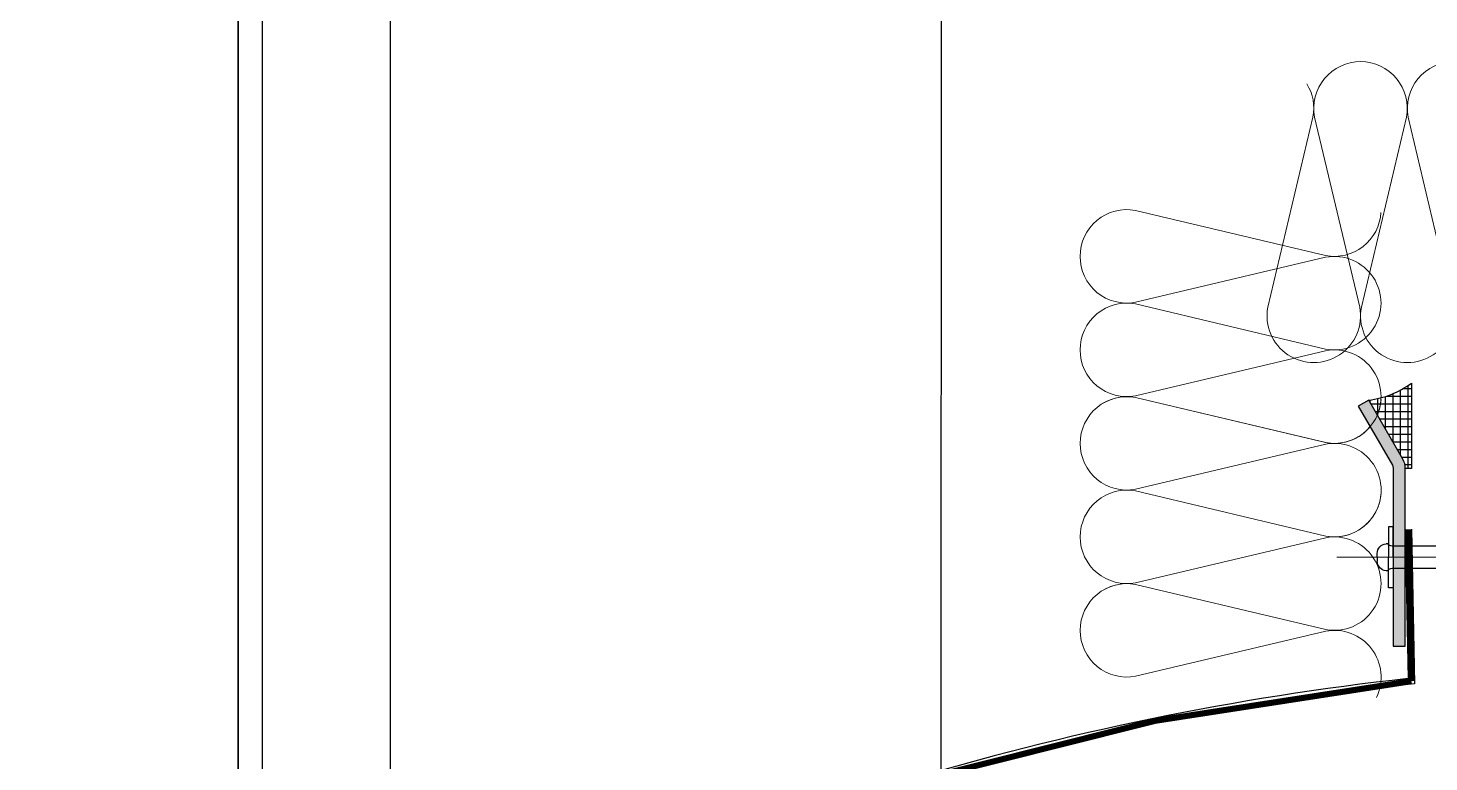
# Model space of a CAD drawing. Extents: x 58467 to 79089, y -33726 to -17391.
# Drawn here: x 68817.51 to 68840.51, y -18996.6 to -18984.55 of the extents above; entities that cross this region are included whole.
import ezdxf

# ---------------------------------------------------------------- set-up
doc = ezdxf.new("R2010")
doc.units = 0
doc.header["$LTSCALE"] = 100
doc.linetypes.add('DASHDOT', pattern=[1, 0.5, -0.25, 0, -0.25])
doc.linetypes.add('HIDDEN', pattern=[0.375, 0.25, -0.125])
for name, color, linetype in [('Al', 7, 'Continuous'), ('DTR', 24, 'Continuous'), ('Kompozit', 122, 'Continuous'), ('MA', 5, 'Continuous'), ('SY', 140, 'Continuous'), ('VD', 11, 'Continuous')]:
    doc.layers.add(name, color=color, linetype=linetype)
for name, color, linetype, lineweight in [('AX', 1, 'DASHDOT', 20), ('HSP', 251, 'Continuous', 30), ('OL', 5, 'Continuous', 30), ('pbec-162_insulation_hatching', 70, 'Continuous', 9), ('PTR', 252, 'Continuous', 25)]:
    doc.layers.add(name, color=color, linetype=linetype, lineweight=lineweight)

# ---------------------------------------------------------------- blocks, each defined once
blk = doc.blocks.new('ÇİVİ')
at = {"layer": 'AX'}
blk.add_line((0, 9.25), (0, -26.71), dxfattribs=at)
at = {"layer": 'VD'}
for p, q in [((0, 2.62), (-0.63, 2.62)), ((0, 2.62), (0.63, 2.62)), ((-2.22, 0.81), (-2.22, 1.15)), ((-2, 0.75), (-2.22, 0.81)), ((2, 0.75), (2.22, 0.81)), ((2.22, 0.81), (2.22, 1.15))]:
    blk.add_line(p, q, dxfattribs=at)
for points in [[(0, 0), (-5, 0), (-5, 0.75), (0, 0.75)], [(0, 0), (5, 0), (5, 0.75), (0, 0.75)]]:
    blk.add_lwpolyline(points, dxfattribs=at)
at = {"layer": 'VD', "linetype": 'HIDDEN'}
blk.add_lwpolyline([(1.8, -0.03), (1.8, -14.06, -0.090362), (0, -22.06, -0.090362), (-1.8, -14.06), (-1.8, -0.03)], format="xyb", dxfattribs=at)
at = {"layer": 'VD'}
for centre, radius, start, end in [((-0.63, 1.02), 1.6, 90, 175), ((0.63, 1.02), 1.6, 5, 90), ((-3.49, -0.05), 1.69, 359.4813, 28.1804), ((3.49, -0.05), 1.69, 151.8196, 180.5187)]:
    blk.add_arc(centre, radius, start, end, dxfattribs=at)
blk = doc.blocks.new('A$C56216D09')
at = {"layer": 'DTR'}
h = blk.add_hatch(dxfattribs=at)
h.set_pattern_fill('ANSI37', color=256, angle=495, style=0)
h.set_pattern_definition([(180, (116.66518, -353.0917), (-6e-17, -0.125), []), (270, (116.66518, -353.0917), (0.125, -6e-17), [])])
edge = h.paths.add_edge_path()
edge.add_line((111.859, -355.845), (111.859, -357.244))
edge.add_line((111.859, -357.244), (111.759, -357.244))
edge.add_arc((111.459, -357.244), 0.3, 360, 390)
edge.add_line((111.719, -357.094), (111.159, -356.124))
edge.add_arc((110.974, -354.645), 1.491, 277.1346, 306.4172)
at = {"layer": 'PTR'}
h = blk.add_hatch(color=256, dxfattribs=at)
edge = h.paths.add_edge_path()
edge.add_line((110.986, -356.224), (111.546, -357.194))
edge.add_arc((111.459, -357.244), 0.1, 0, 30, ccw=False)
edge.add_line((111.559, -357.244), (111.559, -360.164))
edge.add_line((111.559, -360.164), (111.759, -360.164))
edge.add_line((111.759, -360.164), (111.759, -357.244))
edge.add_arc((111.459, -357.244), 0.3, 360, 390)
edge.add_line((111.719, -357.094), (111.159, -356.124))
edge.add_line((111.159, -356.124), (110.986, -356.224))
at = {"layer": 'Al'}
blk.add_lwpolyline([(110.986, -356.224), (111.546, -357.194, -0.131652), (111.559, -357.244), (111.559, -360.164), (111.759, -360.164), (111.759, -357.244, 0.131652), (111.719, -357.094), (111.159, -356.124)], format="xyb", close=True, dxfattribs=at)
at = {"layer": 'Kompozit'}
blk.add_lwpolyline([(0, -211.179), (92.6, -211.179), (92.6, -369.279), (0, -369.279)], close=True, dxfattribs=at)
for points in [[(95.1, -369.029), (92.6, -369.029), (92.6, -211.179), (95.1, -211.179)], [(95.1, -368.629), (93, -368.629), (93, -211.579), (95.1, -211.579)]]:
    blk.add_lwpolyline(points, dxfattribs=at)
at = {"layer": 'Kompozit', "elevation": 1.307}
blk.add_lwpolyline([(92.261, -341.606), (104.139, -341.606), (103.936, -2132.48), (690.099, -2718.424), (2061.011, -2718.424), (2061.011, -2671.527)], dxfattribs=at)
at = {"layer": 'MA'}
blk.add_lwpolyline([(111.859, -355.845), (111.859, -357.244), (111.759, -357.244, 0.131652), (111.719, -357.094), (111.159, -356.124, 0.128469)], format="xyb", close=True, dxfattribs=at)
at = {"layer": 'OL', "color": 6}
blk.add_lwpolyline([(95.1, -366.529), (95.1, -211.179)], dxfattribs=at)
at = {"layer": 'pbec-162_insulation_hatching', "color": 70}
for points in [[(110.142, -350.931, -0.186716), (110.243, -351.476), (109.502, -354.598, 1.205758), (111.011, -354.598), (110.27, -351.476, -0.46981), (111.024, -350.566, -0.46981), (111.778, -351.476), (111.037, -354.598, 1.205758), (112.546, -354.598), (111.805, -351.476, -0.46981), (112.559, -350.566, -0.46981), (113.314, -351.476), (112.573, -354.598, 0.452006), (113.282, -355.506)], [(106.785, -356.181, -0.186716), (107.329, -356.08), (110.451, -356.821, 1.205758), (110.451, -355.312), (107.329, -356.053, -0.46981), (106.42, -355.299, -0.46981), (107.329, -354.544), (110.451, -355.285, 1.205758), (110.451, -353.777), (107.329, -354.518, -0.46981), (106.42, -353.763, -0.46981), (107.329, -353.009), (110.451, -353.75, 0.452006), (111.359, -353.041)], [(106.786, -359.251, -0.186716), (107.331, -359.15), (110.452, -359.891, 1.205758), (110.452, -358.383), (107.331, -359.124, -0.46981), (106.421, -358.369, -0.46981), (107.331, -357.615), (110.452, -358.356, 1.205758), (110.452, -356.847), (107.331, -357.588, -0.46981), (106.421, -356.834, -0.46981), (107.331, -356.08), (110.452, -356.821, 0.452006), (111.361, -356.111)], [(111.286, -361.006, 0.615091), (110.452, -359.918), (107.331, -360.659, -0.46981), (106.421, -359.905, -0.46981), (107.331, -359.15), (110.452, -359.891, 1.205758), (110.452, -358.383), (107.331, -359.124, -0.46981), (106.421, -358.369, -0.46981), (107.331, -357.615), (110.452, -358.356, 0.452006), (111.361, -357.647)]]:
    blk.add_lwpolyline(points, format="xyb", dxfattribs=at)
at = {"layer": 'SY', "linetype": 'HIDDEN', "ltscale": 10, "const_width": 0.1}
blk.add_lwpolyline([(111.809, -358.244), (111.859, -360.739, 0.09302), (95.644, -365.623), (95.662, -369.265), (94.144, -369.297)], format="xyb", dxfattribs=at)
at = {"layer": 'SY'}
for points in [[(111.759, -358.245), (111.808, -360.695, 0.09268), (95.595, -365.615), (95.614, -369.216), (94.143, -369.247)], [(111.859, -358.243), (111.91, -360.782, 0.093368), (95.694, -365.632), (95.709, -369.314), (94.145, -369.347)]]:
    blk.add_lwpolyline(points, format="xyb", dxfattribs=at)
at = {"layer": 'HSP', "xscale": -0.1000000000000007, "yscale": 0.1000000000000007, "zscale": 0.1, "rotation": 90}
blk.add_blockref('ÇİVİ', (111.559, -358.704), dxfattribs=at)

msp = doc.modelspace()

# ---------------------------------------------------------------- block references
msp.add_blockref('A$C56216D09', (68728.358, -18634.533, -1.307))

doc.saveas('drawing.dxf')
